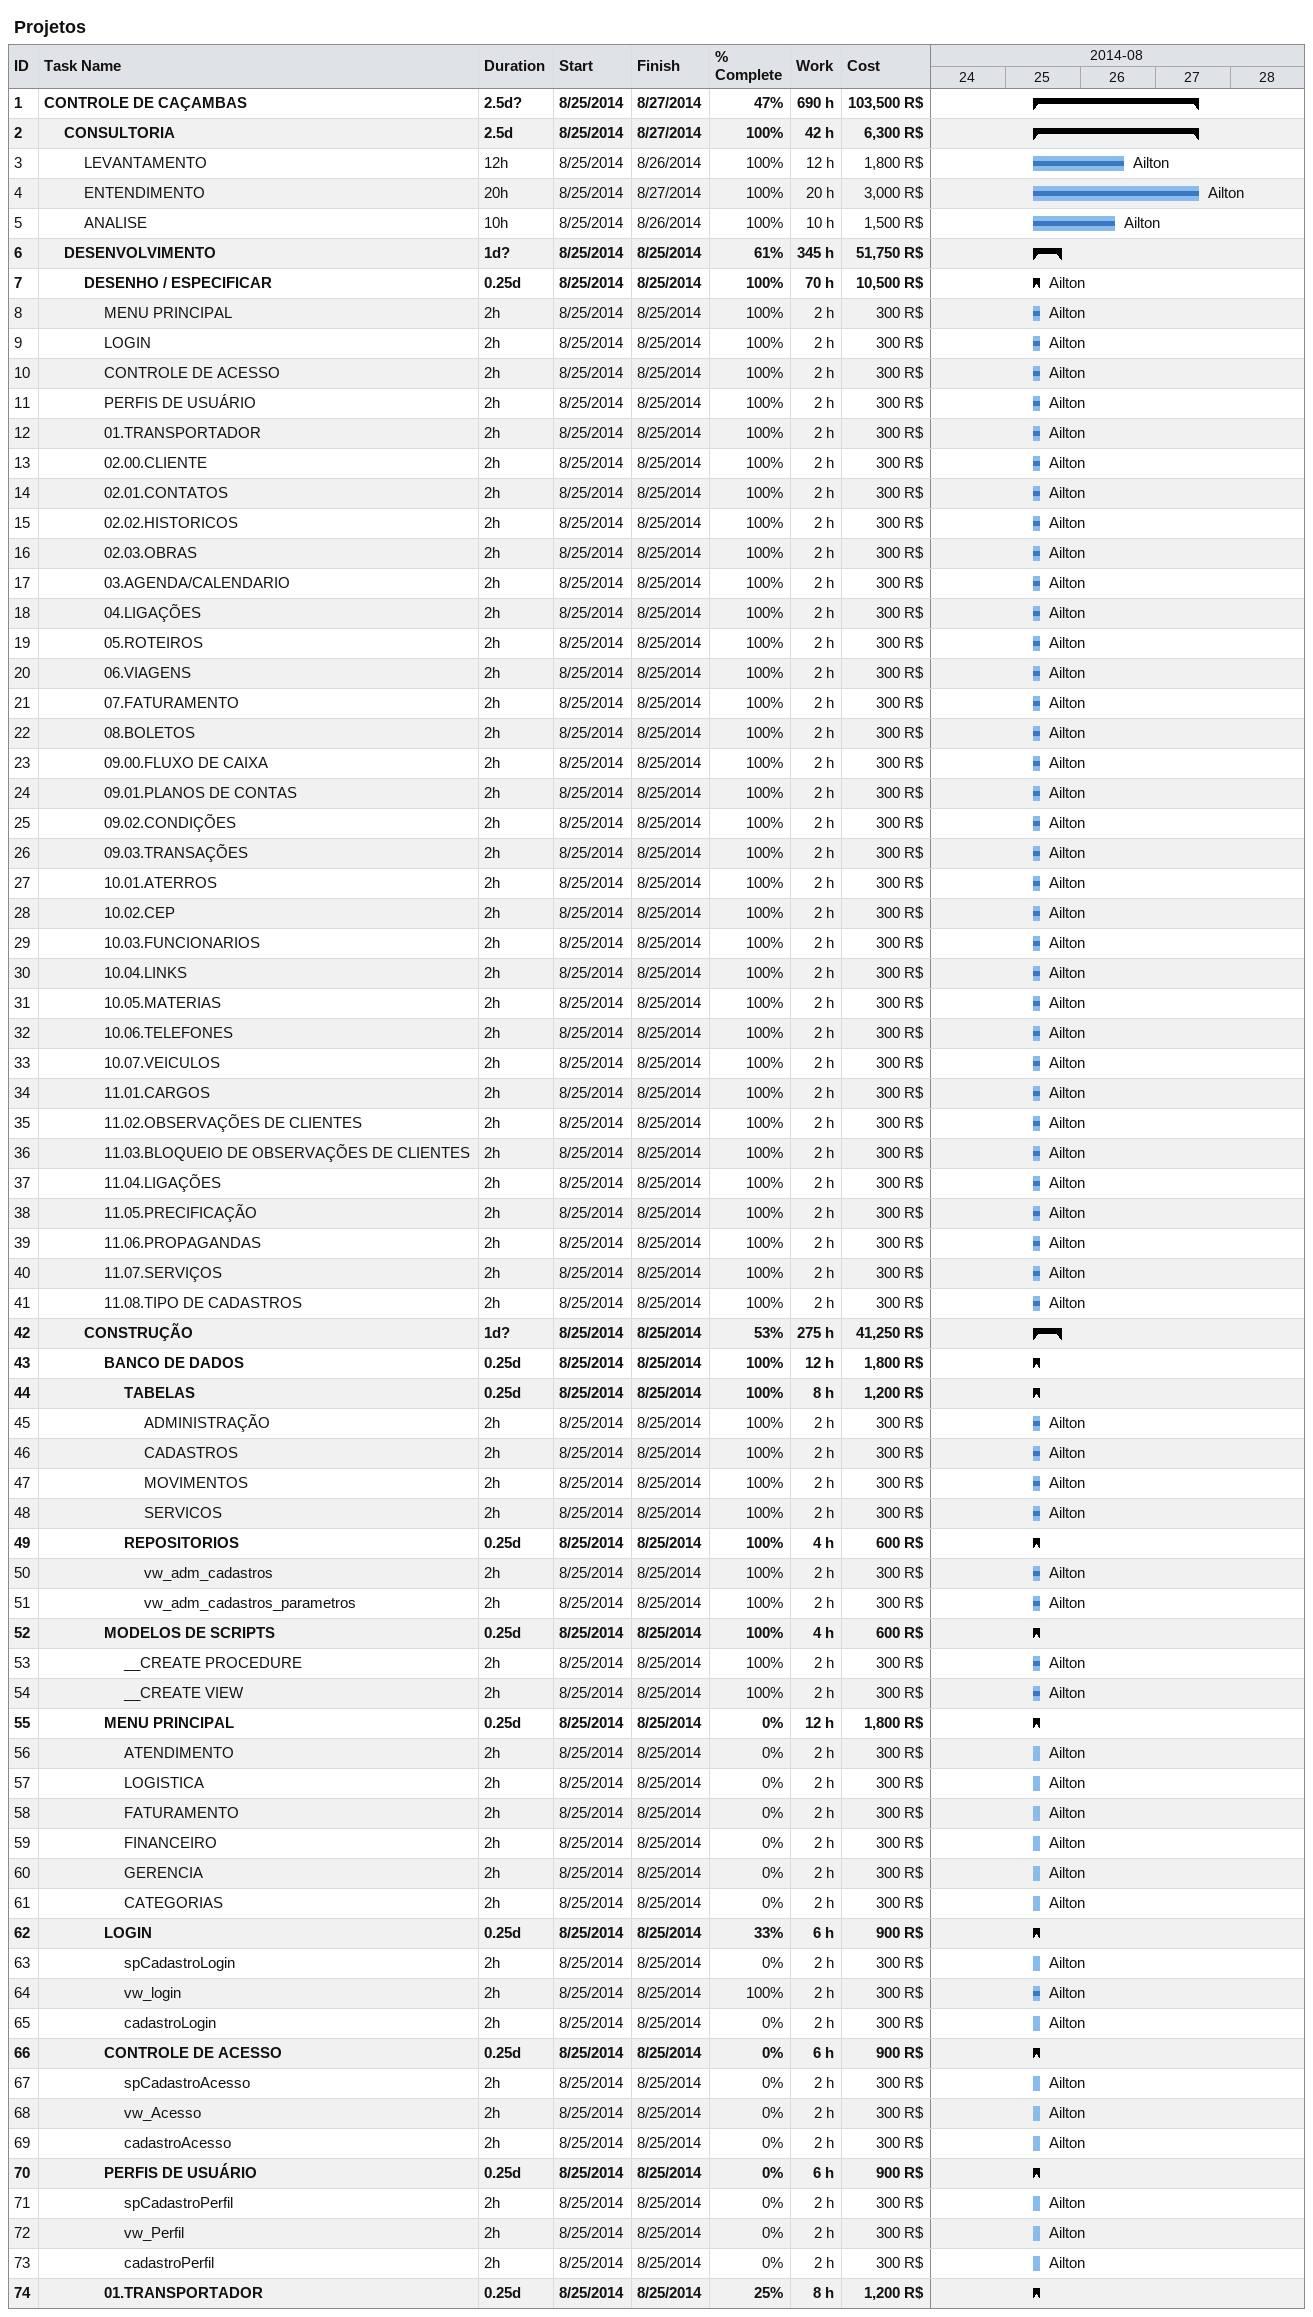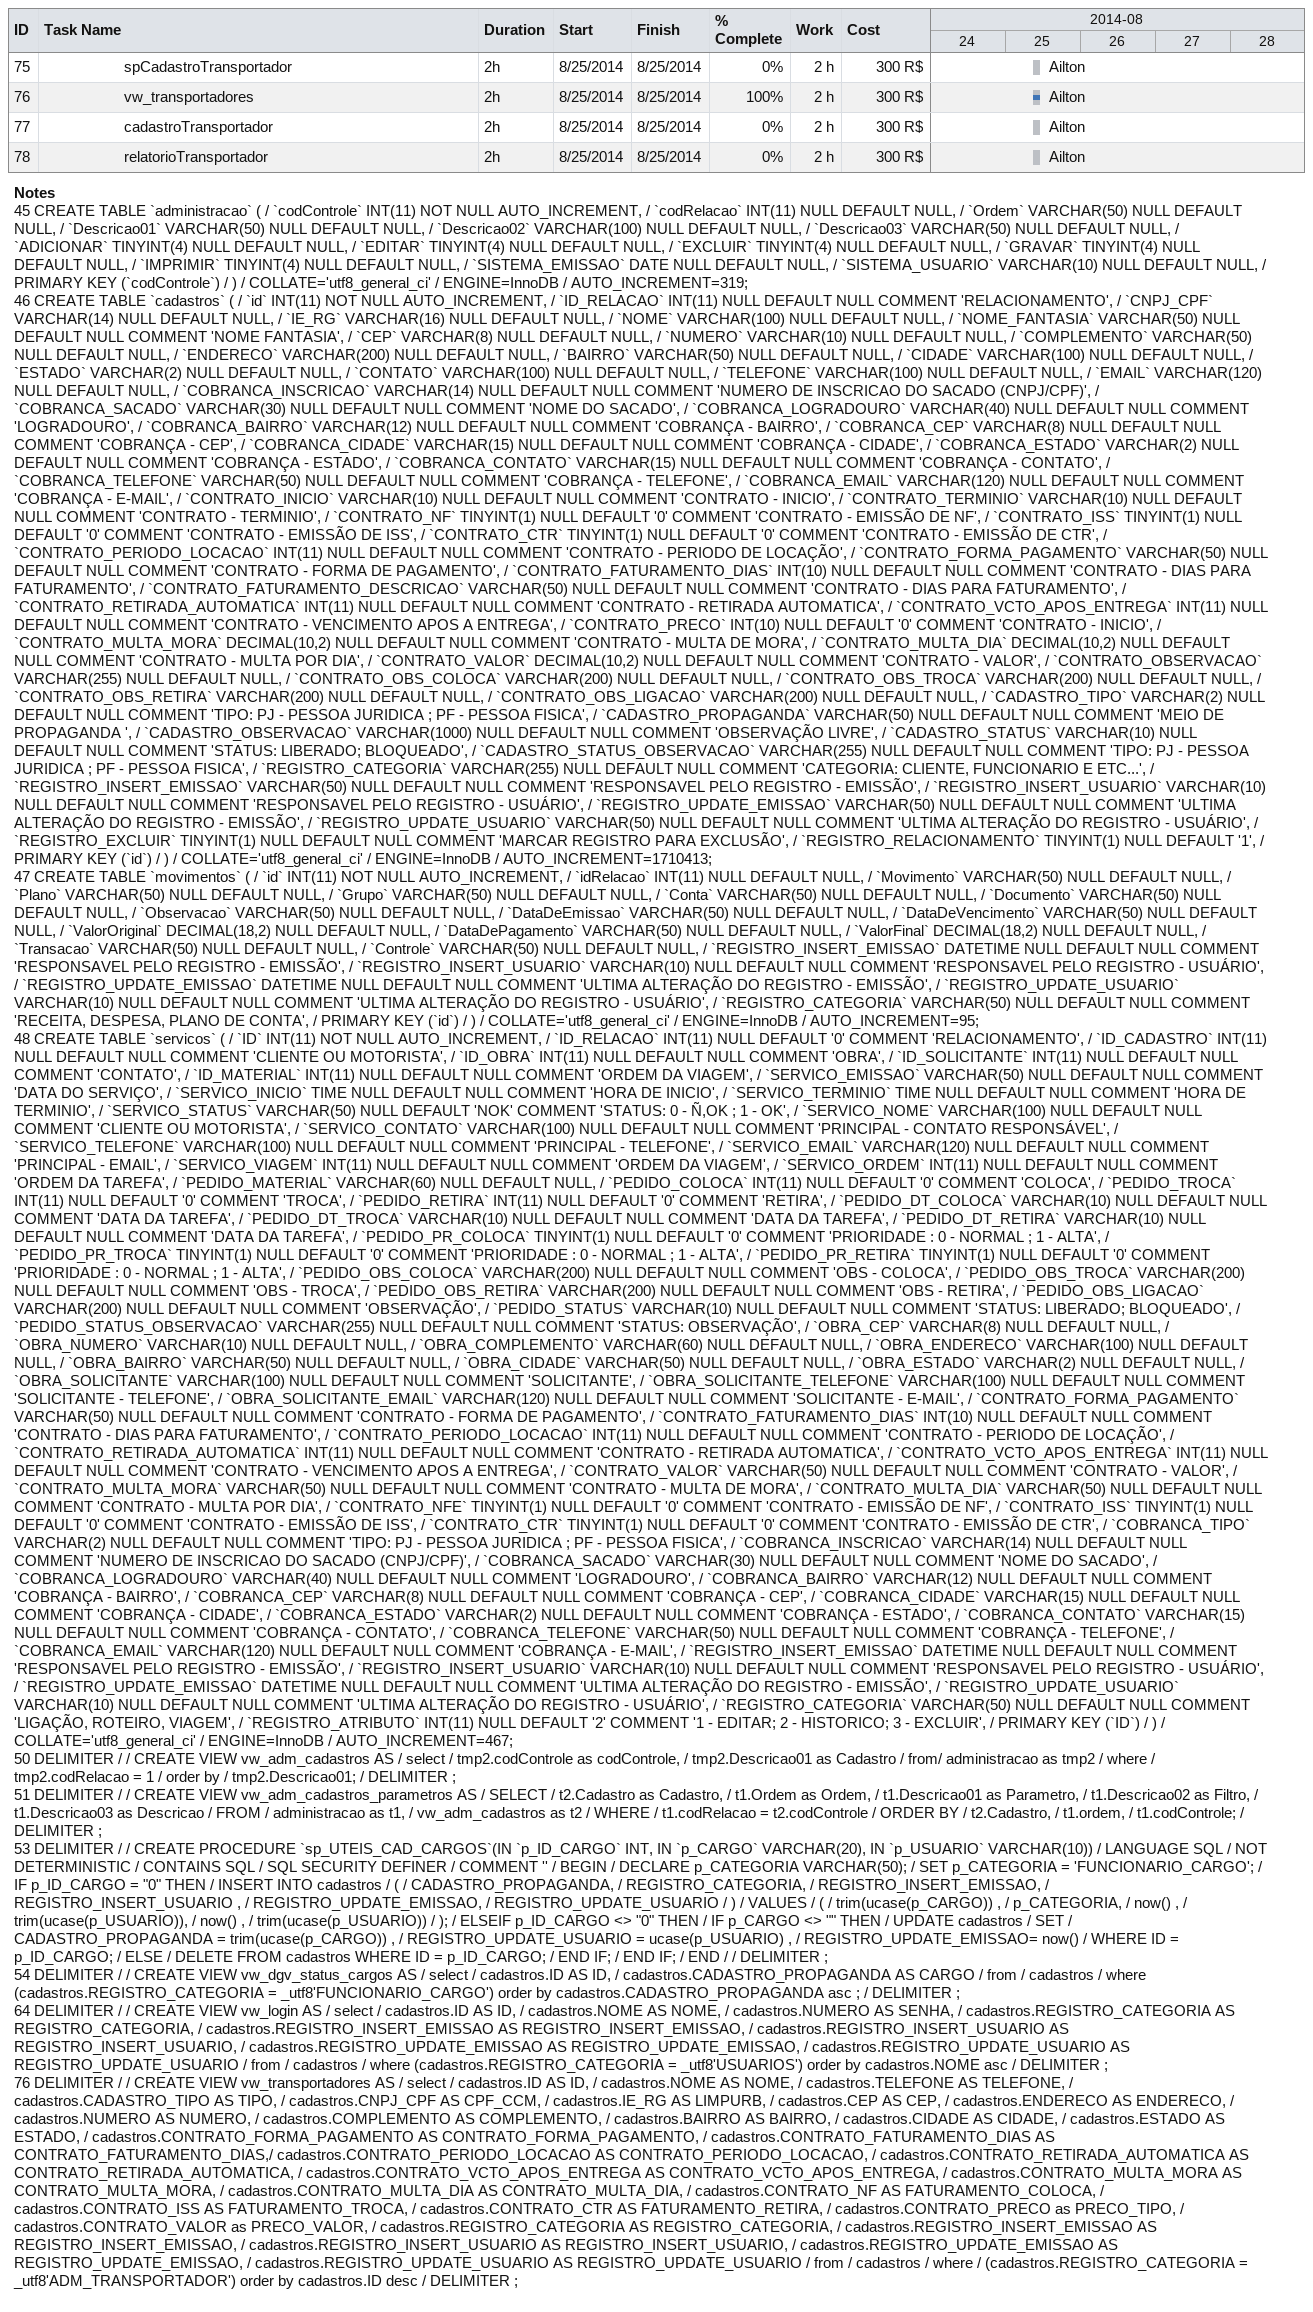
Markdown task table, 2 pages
Projetos

| ID | Level | Task | Duration | Start | Finish | Resources | % complete | Work (h) | Cost (R$) |
|---|---|---|---|---|---|---|---|---|---|
| 1 | 1 | **CONTROLE DE CAÇAMBAS** | 2.5d? | 2014-08-25 | 2014-08-27 |  | 47 | 690 | 103500 |
| 2 | 2 | **CONSULTORIA** | 2.5d | 2014-08-25 | 2014-08-27 |  | 100 | 42 | 6300 |
| 3 | 3 | LEVANTAMENTO | 12h | 2014-08-25 | 2014-08-26 | Ailton | 100 | 12 | 1800 |
| 4 | 3 | ENTENDIMENTO | 20h | 2014-08-25 | 2014-08-27 | Ailton | 100 | 20 | 3000 |
| 5 | 3 | ANALISE | 10h | 2014-08-25 | 2014-08-26 | Ailton | 100 | 10 | 1500 |
| 6 | 2 | **DESENVOLVIMENTO** | 1d? | 2014-08-25 | 2014-08-25 |  | 61 | 345 | 51750 |
| 7 | 3 | **DESENHO / ESPECIFICAR** | 0.25d | 2014-08-25 | 2014-08-25 | Ailton | 100 | 70 | 10500 |
| 8 | 4 | MENU PRINCIPAL | 2h | 2014-08-25 | 2014-08-25 | Ailton | 100 | 2 | 300 |
| 9 | 4 | LOGIN | 2h | 2014-08-25 | 2014-08-25 | Ailton | 100 | 2 | 300 |
| 10 | 4 | CONTROLE DE ACESSO | 2h | 2014-08-25 | 2014-08-25 | Ailton | 100 | 2 | 300 |
| 11 | 4 | PERFIS DE USUÁRIO | 2h | 2014-08-25 | 2014-08-25 | Ailton | 100 | 2 | 300 |
| 12 | 4 | 01.TRANSPORTADOR | 2h | 2014-08-25 | 2014-08-25 | Ailton | 100 | 2 | 300 |
| 13 | 4 | 02.00.CLIENTE | 2h | 2014-08-25 | 2014-08-25 | Ailton | 100 | 2 | 300 |
| 14 | 4 | 02.01.CONTATOS | 2h | 2014-08-25 | 2014-08-25 | Ailton | 100 | 2 | 300 |
| 15 | 4 | 02.02.HISTORICOS | 2h | 2014-08-25 | 2014-08-25 | Ailton | 100 | 2 | 300 |
| 16 | 4 | 02.03.OBRAS | 2h | 2014-08-25 | 2014-08-25 | Ailton | 100 | 2 | 300 |
| 17 | 4 | 03.AGENDA/CALENDARIO | 2h | 2014-08-25 | 2014-08-25 | Ailton | 100 | 2 | 300 |
| 18 | 4 | 04.LIGAÇÕES | 2h | 2014-08-25 | 2014-08-25 | Ailton | 100 | 2 | 300 |
| 19 | 4 | 05.ROTEIROS | 2h | 2014-08-25 | 2014-08-25 | Ailton | 100 | 2 | 300 |
| 20 | 4 | 06.VIAGENS | 2h | 2014-08-25 | 2014-08-25 | Ailton | 100 | 2 | 300 |
| 21 | 4 | 07.FATURAMENTO | 2h | 2014-08-25 | 2014-08-25 | Ailton | 100 | 2 | 300 |
| 22 | 4 | 08.BOLETOS | 2h | 2014-08-25 | 2014-08-25 | Ailton | 100 | 2 | 300 |
| 23 | 4 | 09.00.FLUXO DE CAIXA | 2h | 2014-08-25 | 2014-08-25 | Ailton | 100 | 2 | 300 |
| 24 | 4 | 09.01.PLANOS DE CONTAS | 2h | 2014-08-25 | 2014-08-25 | Ailton | 100 | 2 | 300 |
| 25 | 4 | 09.02.CONDIÇÕES | 2h | 2014-08-25 | 2014-08-25 | Ailton | 100 | 2 | 300 |
| 26 | 4 | 09.03.TRANSAÇÕES | 2h | 2014-08-25 | 2014-08-25 | Ailton | 100 | 2 | 300 |
| 27 | 4 | 10.01.ATERROS | 2h | 2014-08-25 | 2014-08-25 | Ailton | 100 | 2 | 300 |
| 28 | 4 | 10.02.CEP | 2h | 2014-08-25 | 2014-08-25 | Ailton | 100 | 2 | 300 |
| 29 | 4 | 10.03.FUNCIONARIOS | 2h | 2014-08-25 | 2014-08-25 | Ailton | 100 | 2 | 300 |
| 30 | 4 | 10.04.LINKS | 2h | 2014-08-25 | 2014-08-25 | Ailton | 100 | 2 | 300 |
| 31 | 4 | 10.05.MATERIAS | 2h | 2014-08-25 | 2014-08-25 | Ailton | 100 | 2 | 300 |
| 32 | 4 | 10.06.TELEFONES | 2h | 2014-08-25 | 2014-08-25 | Ailton | 100 | 2 | 300 |
| 33 | 4 | 10.07.VEICULOS | 2h | 2014-08-25 | 2014-08-25 | Ailton | 100 | 2 | 300 |
| 34 | 4 | 11.01.CARGOS | 2h | 2014-08-25 | 2014-08-25 | Ailton | 100 | 2 | 300 |
| 35 | 4 | 11.02.OBSERVAÇÕES DE CLIENTES | 2h | 2014-08-25 | 2014-08-25 | Ailton | 100 | 2 | 300 |
| 36 | 4 | 11.03.BLOQUEIO DE OBSERVAÇÕES DE CLIENTES | 2h | 2014-08-25 | 2014-08-25 | Ailton | 100 | 2 | 300 |
| 37 | 4 | 11.04.LIGAÇÕES | 2h | 2014-08-25 | 2014-08-25 | Ailton | 100 | 2 | 300 |
| 38 | 4 | 11.05.PRECIFICAÇÃO | 2h | 2014-08-25 | 2014-08-25 | Ailton | 100 | 2 | 300 |
| 39 | 4 | 11.06.PROPAGANDAS | 2h | 2014-08-25 | 2014-08-25 | Ailton | 100 | 2 | 300 |
| 40 | 4 | 11.07.SERVIÇOS | 2h | 2014-08-25 | 2014-08-25 | Ailton | 100 | 2 | 300 |
| 41 | 4 | 11.08.TIPO DE CADASTROS | 2h | 2014-08-25 | 2014-08-25 | Ailton | 100 | 2 | 300 |
| 42 | 3 | **CONSTRUÇÃO** | 1d? | 2014-08-25 | 2014-08-25 |  | 53 | 275 | 41250 |
| 43 | 4 | **BANCO DE DADOS** | 0.25d | 2014-08-25 | 2014-08-25 |  | 100 | 12 | 1800 |
| 44 | 5 | **TABELAS** | 0.25d | 2014-08-25 | 2014-08-25 |  | 100 | 8 | 1200 |
| 45 | 6 | ADMINISTRAÇÃO | 2h | 2014-08-25 | 2014-08-25 | Ailton | 100 | 2 | 300 |
| 46 | 6 | CADASTROS | 2h | 2014-08-25 | 2014-08-25 | Ailton | 100 | 2 | 300 |
| 47 | 6 | MOVIMENTOS | 2h | 2014-08-25 | 2014-08-25 | Ailton | 100 | 2 | 300 |
| 48 | 6 | SERVICOS | 2h | 2014-08-25 | 2014-08-25 | Ailton | 100 | 2 | 300 |
| 49 | 5 | **REPOSITORIOS** | 0.25d | 2014-08-25 | 2014-08-25 |  | 100 | 4 | 600 |
| 50 | 6 | vw_adm_cadastros | 2h | 2014-08-25 | 2014-08-25 | Ailton | 100 | 2 | 300 |
| 51 | 6 | vw_adm_cadastros_parametros | 2h | 2014-08-25 | 2014-08-25 | Ailton | 100 | 2 | 300 |
| 52 | 4 | **MODELOS DE SCRIPTS** | 0.25d | 2014-08-25 | 2014-08-25 |  | 100 | 4 | 600 |
| 53 | 5 | __CREATE PROCEDURE | 2h | 2014-08-25 | 2014-08-25 | Ailton | 100 | 2 | 300 |
| 54 | 5 | __CREATE VIEW | 2h | 2014-08-25 | 2014-08-25 | Ailton | 100 | 2 | 300 |
| 55 | 4 | **MENU PRINCIPAL** | 0.25d | 2014-08-25 | 2014-08-25 |  | 0 | 12 | 1800 |
| 56 | 5 | ATENDIMENTO | 2h | 2014-08-25 | 2014-08-25 | Ailton | 0 | 2 | 300 |
| 57 | 5 | LOGISTICA | 2h | 2014-08-25 | 2014-08-25 | Ailton | 0 | 2 | 300 |
| 58 | 5 | FATURAMENTO | 2h | 2014-08-25 | 2014-08-25 | Ailton | 0 | 2 | 300 |
| 59 | 5 | FINANCEIRO | 2h | 2014-08-25 | 2014-08-25 | Ailton | 0 | 2 | 300 |
| 60 | 5 | GERENCIA | 2h | 2014-08-25 | 2014-08-25 | Ailton | 0 | 2 | 300 |
| 61 | 5 | CATEGORIAS | 2h | 2014-08-25 | 2014-08-25 | Ailton | 0 | 2 | 300 |
| 62 | 4 | **LOGIN** | 0.25d | 2014-08-25 | 2014-08-25 |  | 33 | 6 | 900 |
| 63 | 5 | spCadastroLogin | 2h | 2014-08-25 | 2014-08-25 | Ailton | 0 | 2 | 300 |
| 64 | 5 | vw_login | 2h | 2014-08-25 | 2014-08-25 | Ailton | 100 | 2 | 300 |
| 65 | 5 | cadastroLogin | 2h | 2014-08-25 | 2014-08-25 | Ailton | 0 | 2 | 300 |
| 66 | 4 | **CONTROLE DE ACESSO** | 0.25d | 2014-08-25 | 2014-08-25 |  | 0 | 6 | 900 |
| 67 | 5 | spCadastroAcesso | 2h | 2014-08-25 | 2014-08-25 | Ailton | 0 | 2 | 300 |
| 68 | 5 | vw_Acesso | 2h | 2014-08-25 | 2014-08-25 | Ailton | 0 | 2 | 300 |
| 69 | 5 | cadastroAcesso | 2h | 2014-08-25 | 2014-08-25 | Ailton | 0 | 2 | 300 |
| 70 | 4 | **PERFIS DE USUÁRIO** | 0.25d | 2014-08-25 | 2014-08-25 |  | 0 | 6 | 900 |
| 71 | 5 | spCadastroPerfil | 2h | 2014-08-25 | 2014-08-25 | Ailton | 0 | 2 | 300 |
| 72 | 5 | vw_Perfil | 2h | 2014-08-25 | 2014-08-25 | Ailton | 0 | 2 | 300 |
| 73 | 5 | cadastroPerfil | 2h | 2014-08-25 | 2014-08-25 | Ailton | 0 | 2 | 300 |
| 74 | 4 | **01.TRANSPORTADOR** | 0.25d | 2014-08-25 | 2014-08-25 |  | 25 | 8 | 1200 |
| 75 | 5 | spCadastroTransportador | 2h | 2014-08-25 | 2014-08-25 | Ailton | 0 | 2 | 300 |
| 76 | 5 | vw_transportadores | 2h | 2014-08-25 | 2014-08-25 | Ailton | 100 | 2 | 300 |
| 77 | 5 | cadastroTransportador | 2h | 2014-08-25 | 2014-08-25 | Ailton | 0 | 2 | 300 |
| 78 | 5 | relatorioTransportador | 2h | 2014-08-25 | 2014-08-25 | Ailton | 0 | 2 | 300 |

Notes
- 45: CREATE TABLE `administracao` ( / `codControle` INT(11) NOT NULL AUTO_INCREMENT, / `codRelacao` INT(11) NULL DEFAULT NULL, / `Ordem` VARCHAR(50) NULL DEFAULT NULL, / `Descricao01` VARCHAR(50) NULL DEFAULT NULL, / `Descricao02` VARCHAR(100) NULL DEFAULT NULL, / `Descricao03` VARCHAR(50) NULL DEFAULT NULL, / `ADICIONAR` TINYINT(4) NULL DEFAULT NULL, / `EDITAR` TINYINT(4) NULL DEFAULT NULL, / `EXCLUIR` TINYINT(4) NULL DEFAULT NULL, / `GRAVAR` TINYINT(4) NULL DEFAULT NULL, / `IMPRIMIR` TINYINT(4) NULL DEFAULT NULL, / `SISTEMA_EMISSAO` DATE NULL DEFAULT NULL, / `SISTEMA_USUARIO` VARCHAR(10) NULL DEFAULT NULL, / PRIMARY KEY (`codControle`) / ) / COLLATE='utf8_general_ci' / ENGINE=InnoDB / AUTO_INCREMENT=319;
- 46: CREATE TABLE `cadastros` ( / `id` INT(11) NOT NULL AUTO_INCREMENT, / `ID_RELACAO` INT(11) NULL DEFAULT NULL COMMENT 'RELACIONAMENTO', / `CNPJ_CPF` VARCHAR(14) NULL DEFAULT NULL, / `IE_RG` VARCHAR(16) NULL DEFAULT NULL, / `NOME` VARCHAR(100) NULL DEFAULT NULL, / `NOME_FANTASIA` VARCHAR(50) NULL DEFAULT NULL COMMENT 'NOME FANTASIA', / `CEP` VARCHAR(8) NULL DEFAULT NULL, / `NUMERO` VARCHAR(10) NULL DEFAULT NULL, / `COMPLEMENTO` VARCHAR(50) NULL DEFAULT NULL, / `ENDERECO` VARCHAR(200) NULL DEFAULT NULL, / `BAIRRO` VARCHAR(50) NULL DEFAULT NULL, / `CIDADE` VARCHAR(100) NULL DEFAULT NULL, / `ESTADO` VARCHAR(2) NULL DEFAULT NULL, / `CONTATO` VARCHAR(100) NULL DEFAULT NULL, / `TELEFONE` VARCHAR(100) NULL DEFAULT NULL, / `EMAIL` VARCHAR(120) NULL DEFAULT NULL, / `COBRANCA_INSCRICAO` VARCHAR(14) NULL DEFAULT NULL COMMENT 'NUMERO DE INSCRICAO DO SACADO (CNPJ/CPF)', / `COBRANCA_SACADO` VARCHAR(30) NULL DEFAULT NULL COMMENT 'NOME DO SACADO', / `COBRANCA_LOGRADOURO` VARCHAR(40) NULL DEFAULT NULL COMMENT 'LOGRADOURO', / `COBRANCA_BAIRRO` VARCHAR(12) NULL DEFAULT NULL COMMENT 'COBRANÇA - BAIRRO', / `COBRANCA_CEP` VARCHAR(8) NULL DEFAULT NULL COMMENT 'COBRANÇA - CEP', / `COBRANCA_CIDADE` VARCHAR(15) NULL DEFAULT NULL COMMENT 'COBRANÇA - CIDADE', / `COBRANCA_ESTADO` VARCHAR(2) NULL DEFAULT NULL COMMENT 'COBRANÇA - ESTADO', / `COBRANCA_CONTATO` VARCHAR(15) NULL DEFAULT NULL COMMENT 'COBRANÇA - CONTATO', / `COBRANCA_TELEFONE` VARCHAR(50) NULL DEFAULT NULL COMMENT 'COBRANÇA - TELEFONE', / `COBRANCA_EMAIL` VARCHAR(120) NULL DEFAULT NULL COMMENT 'COBRANÇA - E-MAIL', / `CONTRATO_INICIO` VARCHAR(10) NULL DEFAULT NULL COMMENT 'CONTRATO - INICIO', / `CONTRATO_TERMINIO` VARCHAR(10) NULL DEFAULT NULL COMMENT 'CONTRATO - TERMINIO', / `CONTRATO_NF` TINYINT(1) NULL DEFAULT '0' COMMENT 'CONTRATO - EMISSÃO DE NF', / `CONTRATO_ISS` TINYINT(1) NULL DEFAULT '0' COMMENT 'CONTRATO - EMISSÃO DE ISS', / `CONTRATO_CTR` TINYINT(1) NULL DEFAULT '0' COMMENT 'CONTRATO - EMISSÃO DE CTR', / `CONTRATO_PERIODO_LOCACAO` INT(11) NULL DEFAULT NULL COMMENT 'CONTRATO - PERIODO DE LOCAÇÃO', / `CONTRATO_FORMA_PAGAMENTO` VARCHAR(50) NULL DEFAULT NULL COMMENT 'CONTRATO - FORMA DE PAGAMENTO', / `CONTRATO_FATURAMENTO_DIAS` INT(10) NULL DEFAULT NULL COMMENT 'CONTRATO - DIAS PARA FATURAMENTO', / `CONTRATO_FATURAMENTO_DESCRICAO` VARCHAR(50) NULL DEFAULT NULL COMMENT 'CONTRATO - DIAS PARA FATURAMENTO', / `CONTRATO_RETIRADA_AUTOMATICA` INT(11) NULL DEFAULT NULL COMMENT 'CONTRATO - RETIRADA AUTOMATICA', / `CONTRATO_VCTO_APOS_ENTREGA` INT(11) NULL DEFAULT NULL COMMENT 'CONTRATO - VENCIMENTO APOS A ENTREGA', / `CONTRATO_PRECO` INT(10) NULL DEFAULT '0' COMMENT 'CONTRATO - INICIO', / `CONTRATO_MULTA_MORA` DECIMAL(10,2) NULL DEFAULT NULL COMMENT 'CONTRATO - MULTA DE MORA', / `CONTRATO_MULTA_DIA` DECIMAL(10,2) NULL DEFAULT NULL COMMENT 'CONTRATO - MULTA POR DIA', / `CONTRATO_VALOR` DECIMAL(10,2) NULL DEFAULT NULL COMMENT 'CONTRATO - VALOR', / `CONTRATO_OBSERVACAO` VARCHAR(255) NULL DEFAULT NULL, / `CONTRATO_OBS_COLOCA` VARCHAR(200) NULL DEFAULT NULL, / `CONTRATO_OBS_TROCA` VARCHAR(200) NULL DEFAULT NULL, / `CONTRATO_OBS_RETIRA` VARCHAR(200) NULL DEFAULT NULL, / `CONTRATO_OBS_LIGACAO` VARCHAR(200) NULL DEFAULT NULL, / `CADASTRO_TIPO` VARCHAR(2) NULL DEFAULT NULL COMMENT 'TIPO: PJ - PESSOA JURIDICA ; PF - PESSOA FISICA', / `CADASTRO_PROPAGANDA` VARCHAR(50) NULL DEFAULT NULL COMMENT 'MEIO DE PROPAGANDA ', / `CADASTRO_OBSERVACAO` VARCHAR(1000) NULL DEFAULT NULL COMMENT 'OBSERVAÇÃO LIVRE', / `CADASTRO_STATUS` VARCHAR(10) NULL DEFAULT NULL COMMENT 'STATUS: LIBERADO; BLOQUEADO', / `CADASTRO_STATUS_OBSERVACAO` VARCHAR(255) NULL DEFAULT NULL COMMENT 'TIPO: PJ - PESSOA JURIDICA ; PF - PESSOA FISICA', / `REGISTRO_CATEGORIA` VARCHAR(255) NULL DEFAULT NULL COMMENT 'CATEGORIA: CLIENTE, FUNCIONARIO E ETC...', / `REGISTRO_INSERT_EMISSAO` VARCHAR(50) NULL DEFAULT NULL COMMENT 'RESPONSAVEL PELO REGISTRO - EMISSÃO', / `REGISTRO_INSERT_USUARIO` VARCHAR(10) NULL DEFAULT NULL COMMENT 'RESPONSAVEL PELO REGISTRO - USUÁRIO', / `REGISTRO_UPDATE_EMISSAO` VARCHAR(50) NULL DEFAULT NULL COMMENT 'ULTIMA ALTERAÇÃO DO REGISTRO - EMISSÃO', / `REGISTRO_UPDATE_USUARIO` VARCHAR(50) NULL DEFAULT NULL COMMENT 'ULTIMA ALTERAÇÃO DO REGISTRO - USUÁRIO', / `REGISTRO_EXCLUIR` TINYINT(1) NULL DEFAULT NULL COMMENT 'MARCAR REGISTRO PARA EXCLUSÃO', / `REGISTRO_RELACIONAMENTO` TINYINT(1) NULL DEFAULT '1', / PRIMARY KEY (`id`) / ) / COLLATE='utf8_general_ci' / ENGINE=InnoDB / AUTO_INCREMENT=1710413;
- 47: CREATE TABLE `movimentos` ( / `id` INT(11) NOT NULL AUTO_INCREMENT, / `idRelacao` INT(11) NULL DEFAULT NULL, / `Movimento` VARCHAR(50) NULL DEFAULT NULL, / `Plano` VARCHAR(50) NULL DEFAULT NULL, / `Grupo` VARCHAR(50) NULL DEFAULT NULL, / `Conta` VARCHAR(50) NULL DEFAULT NULL, / `Documento` VARCHAR(50) NULL DEFAULT NULL, / `Observacao` VARCHAR(50) NULL DEFAULT NULL, / `DataDeEmissao` VARCHAR(50) NULL DEFAULT NULL, / `DataDeVencimento` VARCHAR(50) NULL DEFAULT NULL, / `ValorOriginal` DECIMAL(18,2) NULL DEFAULT NULL, / `DataDePagamento` VARCHAR(50) NULL DEFAULT NULL, / `ValorFinal` DECIMAL(18,2) NULL DEFAULT NULL, / `Transacao` VARCHAR(50) NULL DEFAULT NULL, / `Controle` VARCHAR(50) NULL DEFAULT NULL, / `REGISTRO_INSERT_EMISSAO` DATETIME NULL DEFAULT NULL COMMENT 'RESPONSAVEL PELO REGISTRO - EMISSÃO', / `REGISTRO_INSERT_USUARIO` VARCHAR(10) NULL DEFAULT NULL COMMENT 'RESPONSAVEL PELO REGISTRO - USUÁRIO', / `REGISTRO_UPDATE_EMISSAO` DATETIME NULL DEFAULT NULL COMMENT 'ULTIMA ALTERAÇÃO DO REGISTRO - EMISSÃO', / `REGISTRO_UPDATE_USUARIO` VARCHAR(10) NULL DEFAULT NULL COMMENT 'ULTIMA ALTERAÇÃO DO REGISTRO - USUÁRIO', / `REGISTRO_CATEGORIA` VARCHAR(50) NULL DEFAULT NULL COMMENT 'RECEITA, DESPESA, PLANO DE CONTA', / PRIMARY KEY (`id`) / ) / COLLATE='utf8_general_ci' / ENGINE=InnoDB / AUTO_INCREMENT=95;
- 48: CREATE TABLE `servicos` ( / `ID` INT(11) NOT NULL AUTO_INCREMENT, / `ID_RELACAO` INT(11) NULL DEFAULT '0' COMMENT 'RELACIONAMENTO', / `ID_CADASTRO` INT(11) NULL DEFAULT NULL COMMENT 'CLIENTE OU MOTORISTA', / `ID_OBRA` INT(11) NULL DEFAULT NULL COMMENT 'OBRA', / `ID_SOLICITANTE` INT(11) NULL DEFAULT NULL COMMENT 'CONTATO', / `ID_MATERIAL` INT(11) NULL DEFAULT NULL COMMENT 'ORDEM DA VIAGEM', / `SERVICO_EMISSAO` VARCHAR(50) NULL DEFAULT NULL COMMENT 'DATA DO SERVIÇO', / `SERVICO_INICIO` TIME NULL DEFAULT NULL COMMENT 'HORA DE INICIO', / `SERVICO_TERMINIO` TIME NULL DEFAULT NULL COMMENT 'HORA DE TERMINIO', / `SERVICO_STATUS` VARCHAR(50) NULL DEFAULT 'NOK' COMMENT 'STATUS: 0 - Ñ,OK ; 1 - OK', / `SERVICO_NOME` VARCHAR(100) NULL DEFAULT NULL COMMENT 'CLIENTE OU MOTORISTA', / `SERVICO_CONTATO` VARCHAR(100) NULL DEFAULT NULL COMMENT 'PRINCIPAL - CONTATO RESPONSÁVEL', / `SERVICO_TELEFONE` VARCHAR(100) NULL DEFAULT NULL COMMENT 'PRINCIPAL - TELEFONE', / `SERVICO_EMAIL` VARCHAR(120) NULL DEFAULT NULL COMMENT 'PRINCIPAL - EMAIL', / `SERVICO_VIAGEM` INT(11) NULL DEFAULT NULL COMMENT 'ORDEM DA VIAGEM', / `SERVICO_ORDEM` INT(11) NULL DEFAULT NULL COMMENT 'ORDEM DA TAREFA', / `PEDIDO_MATERIAL` VARCHAR(60) NULL DEFAULT NULL, / `PEDIDO_COLOCA` INT(11) NULL DEFAULT '0' COMMENT 'COLOCA', / `PEDIDO_TROCA` INT(11) NULL DEFAULT '0' COMMENT 'TROCA', / `PEDIDO_RETIRA` INT(11) NULL DEFAULT '0' COMMENT 'RETIRA', / `PEDIDO_DT_COLOCA` VARCHAR(10) NULL DEFAULT NULL COMMENT 'DATA DA TAREFA', / `PEDIDO_DT_TROCA` VARCHAR(10) NULL DEFAULT NULL COMMENT 'DATA DA TAREFA', / `PEDIDO_DT_RETIRA` VARCHAR(10) NULL DEFAULT NULL COMMENT 'DATA DA TAREFA', / `PEDIDO_PR_COLOCA` TINYINT(1) NULL DEFAULT '0' COMMENT 'PRIORIDADE : 0 - NORMAL ; 1 - ALTA', / `PEDIDO_PR_TROCA` TINYINT(1) NULL DEFAULT '0' COMMENT 'PRIORIDADE : 0 - NORMAL ; 1 - ALTA', / `PEDIDO_PR_RETIRA` TINYINT(1) NULL DEFAULT '0' COMMENT 'PRIORIDADE : 0 - NORMAL ; 1 - ALTA', / `PEDIDO_OBS_COLOCA` VARCHAR(200) NULL DEFAULT NULL COMMENT 'OBS - COLOCA', / `PEDIDO_OBS_TROCA` VARCHAR(200) NULL DEFAULT NULL COMMENT 'OBS - TROCA', / `PEDIDO_OBS_RETIRA` VARCHAR(200) NULL DEFAULT NULL COMMENT 'OBS - RETIRA', / `PEDIDO_OBS_LIGACAO` VARCHAR(200) NULL DEFAULT NULL COMMENT 'OBSERVAÇÃO', / `PEDIDO_STATUS` VARCHAR(10) NULL DEFAULT NULL COMMENT 'STATUS: LIBERADO; BLOQUEADO', / `PEDIDO_STATUS_OBSERVACAO` VARCHAR(255) NULL DEFAULT NULL COMMENT 'STATUS: OBSERVAÇÃO', / `OBRA_CEP` VARCHAR(8) NULL DEFAULT NULL, / `OBRA_NUMERO` VARCHAR(10) NULL DEFAULT NULL, / `OBRA_COMPLEMENTO` VARCHAR(60) NULL DEFAULT NULL, / `OBRA_ENDERECO` VARCHAR(100) NULL DEFAULT NULL, / `OBRA_BAIRRO` VARCHAR(50) NULL DEFAULT NULL, / `OBRA_CIDADE` VARCHAR(50) NULL DEFAULT NULL, / `OBRA_ESTADO` VARCHAR(2) NULL DEFAULT NULL, / `OBRA_SOLICITANTE` VARCHAR(100) NULL DEFAULT NULL COMMENT 'SOLICITANTE', / `OBRA_SOLICITANTE_TELEFONE` VARCHAR(100) NULL DEFAULT NULL COMMENT 'SOLICITANTE - TELEFONE', / `OBRA_SOLICITANTE_EMAIL` VARCHAR(120) NULL DEFAULT NULL COMMENT 'SOLICITANTE - E-MAIL', / `CONTRATO_FORMA_PAGAMENTO` VARCHAR(50) NULL DEFAULT NULL COMMENT 'CONTRATO - FORMA DE PAGAMENTO', / `CONTRATO_FATURAMENTO_DIAS` INT(10) NULL DEFAULT NULL COMMENT 'CONTRATO - DIAS PARA FATURAMENTO', / `CONTRATO_PERIODO_LOCACAO` INT(11) NULL DEFAULT NULL COMMENT 'CONTRATO - PERIODO DE LOCAÇÃO', / `CONTRATO_RETIRADA_AUTOMATICA` INT(11) NULL DEFAULT NULL COMMENT 'CONTRATO - RETIRADA AUTOMATICA', / `CONTRATO_VCTO_APOS_ENTREGA` INT(11) NULL DEFAULT NULL COMMENT 'CONTRATO - VENCIMENTO APOS A ENTREGA', / `CONTRATO_VALOR` VARCHAR(50) NULL DEFAULT NULL COMMENT 'CONTRATO - VALOR', / `CONTRATO_MULTA_MORA` VARCHAR(50) NULL DEFAULT NULL COMMENT 'CONTRATO - MULTA DE MORA', / `CONTRATO_MULTA_DIA` VARCHAR(50) NULL DEFAULT NULL COMMENT 'CONTRATO - MULTA POR DIA', / `CONTRATO_NFE` TINYINT(1) NULL DEFAULT '0' COMMENT 'CONTRATO - EMISSÃO DE NF', / `CONTRATO_ISS` TINYINT(1) NULL DEFAULT '0' COMMENT 'CONTRATO - EMISSÃO DE ISS', / `CONTRATO_CTR` TINYINT(1) NULL DEFAULT '0' COMMENT 'CONTRATO - EMISSÃO DE CTR', / `COBRANCA_TIPO` VARCHAR(2) NULL DEFAULT NULL COMMENT 'TIPO: PJ - PESSOA JURIDICA ; PF - PESSOA FISICA', / `COBRANCA_INSCRICAO` VARCHAR(14) NULL DEFAULT NULL COMMENT 'NUMERO DE INSCRICAO DO SACADO (CNPJ/CPF)', / `COBRANCA_SACADO` VARCHAR(30) NULL DEFAULT NULL COMMENT 'NOME DO SACADO', / `COBRANCA_LOGRADOURO` VARCHAR(40) NULL DEFAULT NULL COMMENT 'LOGRADOURO', / `COBRANCA_BAIRRO` VARCHAR(12) NULL DEFAULT NULL COMMENT 'COBRANÇA - BAIRRO', / `COBRANCA_CEP` VARCHAR(8) NULL DEFAULT NULL COMMENT 'COBRANÇA - CEP', / `COBRANCA_CIDADE` VARCHAR(15) NULL DEFAULT NULL COMMENT 'COBRANÇA - CIDADE', / `COBRANCA_ESTADO` VARCHAR(2) NULL DEFAULT NULL COMMENT 'COBRANÇA - ESTADO', / `COBRANCA_CONTATO` VARCHAR(15) NULL DEFAULT NULL COMMENT 'COBRANÇA - CONTATO', / `COBRANCA_TELEFONE` VARCHAR(50) NULL DEFAULT NULL COMMENT 'COBRANÇA - TELEFONE', / `COBRANCA_EMAIL` VARCHAR(120) NULL DEFAULT NULL COMMENT 'COBRANÇA - E-MAIL', / `REGISTRO_INSERT_EMISSAO` DATETIME NULL DEFAULT NULL COMMENT 'RESPONSAVEL PELO REGISTRO - EMISSÃO', / `REGISTRO_INSERT_USUARIO` VARCHAR(10) NULL DEFAULT NULL COMMENT 'RESPONSAVEL PELO REGISTRO - USUÁRIO', / `REGISTRO_UPDATE_EMISSAO` DATETIME NULL DEFAULT NULL COMMENT 'ULTIMA ALTERAÇÃO DO REGISTRO - EMISSÃO', / `REGISTRO_UPDATE_USUARIO` VARCHAR(10) NULL DEFAULT NULL COMMENT 'ULTIMA ALTERAÇÃO DO REGISTRO - USUÁRIO', / `REGISTRO_CATEGORIA` VARCHAR(50) NULL DEFAULT NULL COMMENT 'LIGAÇÃO, ROTEIRO, VIAGEM', / `REGISTRO_ATRIBUTO` INT(11) NULL DEFAULT '2' COMMENT '1 - EDITAR; 2 - HISTORICO; 3 - EXCLUIR', / PRIMARY KEY (`ID`) / ) / COLLATE='utf8_general_ci' / ENGINE=InnoDB / AUTO_INCREMENT=467;
- 50: DELIMITER / / CREATE VIEW vw_adm_cadastros AS / select / tmp2.codControle as codControle, / tmp2.Descricao01 as Cadastro / from/ administracao as tmp2 / where / tmp2.codRelacao = 1 / order by / tmp2.Descricao01; / DELIMITER ;
- 51: DELIMITER / / CREATE VIEW vw_adm_cadastros_parametros AS / SELECT / t2.Cadastro as Cadastro, / t1.Ordem as Ordem, / t1.Descricao01 as Parametro, / t1.Descricao02 as Filtro, / t1.Descricao03 as Descricao / FROM / administracao as t1, / vw_adm_cadastros as t2 / WHERE / t1.codRelacao = t2.codControle / ORDER BY / t2.Cadastro, / t1.ordem, / t1.codControle; / DELIMITER ;
- 53: DELIMITER / / CREATE PROCEDURE `sp_UTEIS_CAD_CARGOS`(IN `p_ID_CARGO` INT, IN `p_CARGO` VARCHAR(20), IN `p_USUARIO` VARCHAR(10)) / LANGUAGE SQL / NOT DETERMINISTIC / CONTAINS SQL / SQL SECURITY DEFINER / COMMENT '' / BEGIN / DECLARE p_CATEGORIA VARCHAR(50); / SET p_CATEGORIA = 'FUNCIONARIO_CARGO'; / IF p_ID_CARGO = "0" THEN / INSERT INTO cadastros / ( / CADASTRO_PROPAGANDA, / REGISTRO_CATEGORIA, / REGISTRO_INSERT_EMISSAO, / REGISTRO_INSERT_USUARIO , / REGISTRO_UPDATE_EMISSAO, / REGISTRO_UPDATE_USUARIO / ) / VALUES / ( / trim(ucase(p_CARGO)) , / p_CATEGORIA, / now() , / trim(ucase(p_USUARIO)), / now() , / trim(ucase(p_USUARIO)) / ); / ELSEIF p_ID_CARGO <> "0" THEN / IF p_CARGO <> "" THEN / UPDATE cadastros / SET / CADASTRO_PROPAGANDA = trim(ucase(p_CARGO)) , / REGISTRO_UPDATE_USUARIO = ucase(p_USUARIO) , / REGISTRO_UPDATE_EMISSAO= now() / WHERE ID = p_ID_CARGO; / ELSE / DELETE FROM cadastros WHERE ID = p_ID_CARGO; / END IF; / END IF; / END / / DELIMITER ;
- 54: DELIMITER / / CREATE VIEW vw_dgv_status_cargos AS / select / cadastros.ID AS ID, / cadastros.CADASTRO_PROPAGANDA AS CARGO / from / cadastros / where (cadastros.REGISTRO_CATEGORIA = _utf8'FUNCIONARIO_CARGO') order by cadastros.CADASTRO_PROPAGANDA asc ; / DELIMITER ;
- 64: DELIMITER / / CREATE VIEW vw_login AS / select / cadastros.ID AS ID, / cadastros.NOME AS NOME, / cadastros.NUMERO AS SENHA, / cadastros.REGISTRO_CATEGORIA AS REGISTRO_CATEGORIA, / cadastros.REGISTRO_INSERT_EMISSAO AS REGISTRO_INSERT_EMISSAO, / cadastros.REGISTRO_INSERT_USUARIO AS REGISTRO_INSERT_USUARIO, / cadastros.REGISTRO_UPDATE_EMISSAO AS REGISTRO_UPDATE_EMISSAO, / cadastros.REGISTRO_UPDATE_USUARIO AS REGISTRO_UPDATE_USUARIO / from / cadastros / where (cadastros.REGISTRO_CATEGORIA = _utf8'USUARIOS') order by cadastros.NOME asc / DELIMITER ;
- 76: DELIMITER / / CREATE VIEW vw_transportadores AS / select / cadastros.ID AS ID, / cadastros.NOME AS NOME, / cadastros.TELEFONE AS TELEFONE, / cadastros.CADASTRO_TIPO AS TIPO, / cadastros.CNPJ_CPF AS CPF_CCM, / cadastros.IE_RG AS LIMPURB, / cadastros.CEP AS CEP, / cadastros.ENDERECO AS ENDERECO, / cadastros.NUMERO AS NUMERO, / cadastros.COMPLEMENTO AS COMPLEMENTO, / cadastros.BAIRRO AS BAIRRO, / cadastros.CIDADE AS CIDADE, / cadastros.ESTADO AS ESTADO, / cadastros.CONTRATO_FORMA_PAGAMENTO AS CONTRATO_FORMA_PAGAMENTO, / cadastros.CONTRATO_FATURAMENTO_DIAS AS CONTRATO_FATURAMENTO_DIAS,/ cadastros.CONTRATO_PERIODO_LOCACAO AS CONTRATO_PERIODO_LOCACAO, / cadastros.CONTRATO_RETIRADA_AUTOMATICA AS CONTRATO_RETIRADA_AUTOMATICA, / cadastros.CONTRATO_VCTO_APOS_ENTREGA AS CONTRATO_VCTO_APOS_ENTREGA, / cadastros.CONTRATO_MULTA_MORA AS CONTRATO_MULTA_MORA, / cadastros.CONTRATO_MULTA_DIA AS CONTRATO_MULTA_DIA, / cadastros.CONTRATO_NF AS FATURAMENTO_COLOCA, / cadastros.CONTRATO_ISS AS FATURAMENTO_TROCA, / cadastros.CONTRATO_CTR AS FATURAMENTO_RETIRA, / cadastros.CONTRATO_PRECO as PRECO_TIPO, / cadastros.CONTRATO_VALOR as PRECO_VALOR, / cadastros.REGISTRO_CATEGORIA AS REGISTRO_CATEGORIA, / cadastros.REGISTRO_INSERT_EMISSAO AS REGISTRO_INSERT_EMISSAO, / cadastros.REGISTRO_INSERT_USUARIO AS REGISTRO_INSERT_USUARIO, / cadastros.REGISTRO_UPDATE_EMISSAO AS REGISTRO_UPDATE_EMISSAO, / cadastros.REGISTRO_UPDATE_USUARIO AS REGISTRO_UPDATE_USUARIO / from / cadastros / where / (cadastros.REGISTRO_CATEGORIA = _utf8'ADM_TRANSPORTADOR') order by cadastros.ID desc / DELIMITER ;
